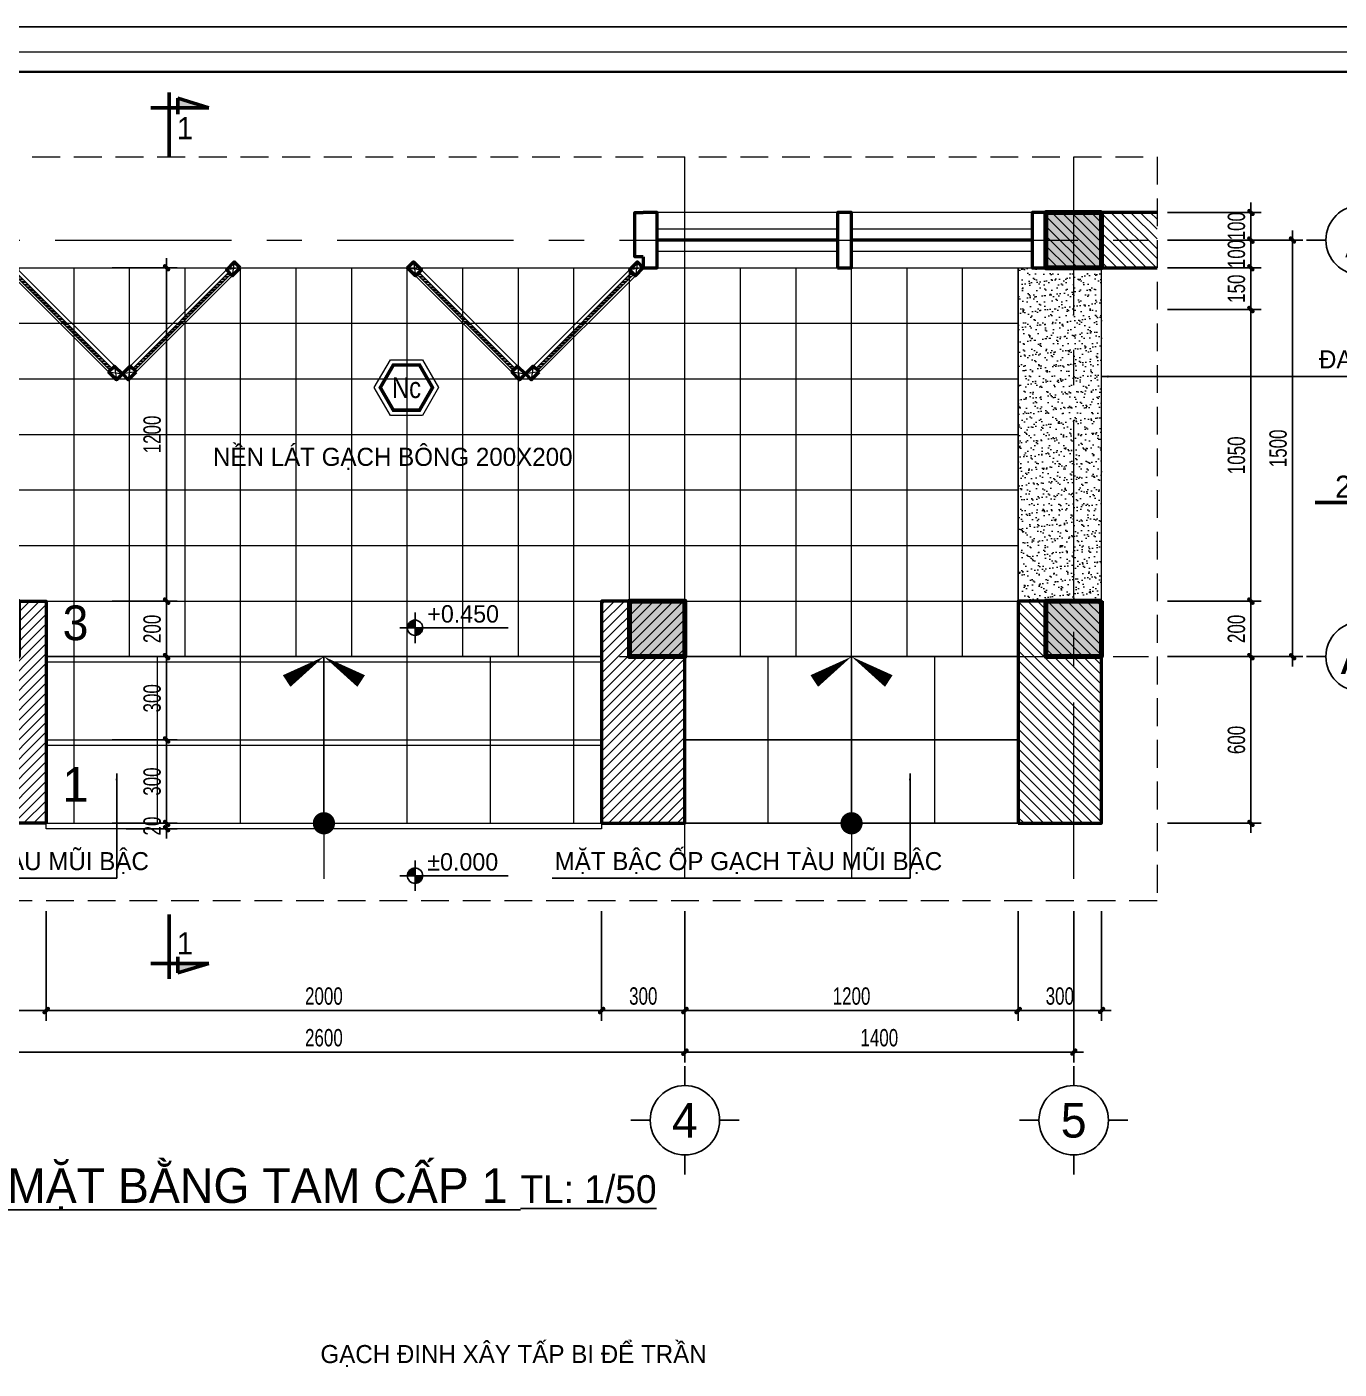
# Model space of a CAD drawing. Header units: inches. Extents: x 88947 to 296847, y 35049 to 161062.
# Drawn here: x 211416 to 216142, y 82721 to 87555 of the extents above; entities that cross this region are included whole.
import ezdxf
from ezdxf.enums import TextEntityAlignment as Align
from ezdxf.xclip import XClip

# ---------------------------------------------------------------- set-up
doc = ezdxf.new("R2010")
doc.units = ezdxf.units.IN
doc.header["$MEASUREMENT"] = 0
doc.header["$XCLIPFRAME"] = 0
doc.header["$PDMODE"] = 1
for name, pattern in [('ACAD_ISO03W100', [30, 12, -18]), ('CENTER', [50.8, 31.75, -6.35, 6.35, -6.35]), ('DASHED', [0.75, 0.5, -0.25])]:
    doc.linetypes.add(name, pattern=pattern)
for name, color, linetype, lineweight in [('A-Dims', 145, 'Continuous', 25), ('A-Text', 30, 'Continuous', 9), ('A-Wall', 2, 'Continuous', 35), ('CUA', 42, 'Continuous', 20), ('DIM', 7, 'Continuous', 25), ('GHICHU', 40, 'Continuous', 18), ('HACTH', 8, 'Continuous', 5), ('HATCH', 8, 'Continuous', 5), ('KHUNG 1', 6, 'Continuous', 70), ('KHUNG 2', 144, 'Continuous', 18), ('KY HIEU', 4, 'Continuous', 25), ('mb$0$CUA', 42, 'Continuous', 20), ('mb$0$HATCH', 69, 'Continuous', 15), ('mb$0$net cat', 51, 'Continuous', 50), ('mb$0$net manh', 251, 'Continuous', 5), ('NETCAT', 4, 'Continuous', 53), ('NETMANH', 192, 'Continuous', 18), ('netthay', 254, 'Continuous', 25), ('THAY', 3, 'Continuous', 18), ('TRUC', 252, 'ACAD_ISO03W100', 13), ('TUONG', 4, 'Continuous', 50)]:
    doc.layers.add(name, color=color, linetype=linetype, lineweight=lineweight)
doc.layers.add('text', color=2, linetype='Continuous')
doc.styles.add('DDCo-B-Helve-condense', font='VHELVCB.TTF')
doc.styles.add('FRANKO', font='VFRANKO.TTF')
doc.styles.add('TEXT', font='VHELVCN.TTF')
doc.styles.add('tieude', font='VSOUVB.TTF')
doc.styles.add('VHELVEN', font='VHELVEN.TTF')
doc.styles.add('VNI-HELVE', font='VHELVEN.TTF')
doc.styles.add('VNI-HELVE-CONDENSE', font='VNARIAL.TTF', dxfattribs={"width": 0.7})
doc.dimstyles.new('TAS-50', dxfattribs={"dimscale": 25, "dimtxt": 2.5, "dimasz": 0.7, "dimexe": 1.5, "dimexo": 1.5, "dimgap": 0.8, "dimtad": 1, "dimdec": 0, "dimzin": 3, "dimdsep": 46, "dimtxsty": 'VNI-HELVE-CONDENSE', "dimblk": 'TICK', "dimcen": 2.5, "dimclrt": 71, "dimazin": 2, "dimtfac": 0.75, "dimtdec": 0, "dimtix": 1, "dimtmove": 2, "dimatfit": 2, "dimldrblk": 'TICK123', "dimfxl": 1.5, "dimtolj": 1, "dimtzin": 0, "dimarcsym": 0})
doc.dimstyles.new('TL 50', dxfattribs={"dimscale": 50, "dimtxt": 1.25, "dimasz": 0.5, "dimexe": 1, "dimexo": 1, "dimgap": 0.5, "dimtad": 1, "dimdec": 0, "dimzin": 3, "dimdsep": 46, "dimtxsty": 'VNI-HELVE-CONDENSE', "dimblk": 'DOT', "dimcen": 2, "dimclrt": 7, "dimazin": 2, "dimtfac": 0.75, "dimtdec": 0, "dimtix": 1, "dimtmove": 2, "dimatfit": 2, "dimfxl": 1.5, "dimtolj": 1, "dimtzin": 0, "dimarcsym": 0})

# ---------------------------------------------------------------- blocks, each defined once
blk = doc.blocks.new('khung ten')
at = {"layer": 'A-Wall', "ltscale": 0.7}
blk.add_lwpolyline([(267204, -219099), (305804, -219099), (305804, -190799), (267204, -190799)], close=True, dxfattribs=at)
at = {"layer": 'KHUNG 2', "ltscale": 0.7}
blk.add_lwpolyline([(267004, -219299), (306004, -219299), (306004, -190599), (267004, -190599)], close=True, dxfattribs=at)
at = {"layer": 'NETMANH', "ltscale": 0.7}
blk.add_lwpolyline([(265004, -220042), (307004, -220042), (307004, -190342), (265004, -190342)], close=True, dxfattribs=at)
blk = doc.blocks.new('A$C796B168A')
h = blk.add_hatch(color=256)
edge = h.paths.add_edge_path()
edge.add_ellipse((0, 0), major_axis=(38.9, 38.9), ratio=1, start_angle=45, end_angle=135)
edge.add_line((-55, 0), (0, 0))
edge.add_line((0, 0), (0, 55))
edge = h.paths.add_edge_path()
edge.add_ellipse((0, 0), major_axis=(38.9, 38.9), ratio=1, start_angle=225, end_angle=315)
edge.add_line((55, 0), (0, 0))
edge.add_line((0, 0), (0, -55))
for p, q in [((0, -110), (0, 110)), ((-110, 0), (670.4, 0))]:
    blk.add_line(p, q)
blk.add_ellipse((0, 0), major_axis=(-38.9, 38.9), ratio=1, start_param=3.926991, end_param=10.210176)
at = {"style": 'TEXT'}
blk.add_attdef('CAO ÑOÄ', (88.8, 37.3), '', height=100, dxfattribs=at)
blk = doc.blocks.new('TICK')
at = {"layer": 'A-Dims', "color": 1}
for p, q in [((-2, 0), (2, 0)), ((0, 1.5), (0, -1.5))]:
    blk.add_line(p, q, dxfattribs=at)
at = {"layer": 'A-Dims', "color": 1, "const_width": 0.788}
blk.add_lwpolyline([(-0.33, -0.35), (0.38, 0.38)], dxfattribs=at)
at = {"layer": 'A-Dims', "color": 1, "const_width": 0.394}
for points in [[(0.24, 0.52, -0.414214), (0.52, 0.52, -1)], [(0.52, 0.52, -0.414214), (0.52, 0.24, -1)], [(-0.47, -0.21, 0.414214), (-0.47, -0.49, 1)], [(-0.47, -0.49, 0.414214), (-0.19, -0.49, 1)]]:
    blk.add_lwpolyline(points, format="xyb", dxfattribs=at)
blk = doc.blocks.new('*D1721')
at = {"layer": 'Defpoints', "color": 0}
for p in [(211685.8, 84986.6), (211919.3, 84986.6), (211685.8, 84686.6)]:
    blk.add_point(p, dxfattribs=at)
at = {"layer": 'DIM', "color": 0, "lineweight": -2}
for p, q in [((211723.3, 84986.6), (211956.8, 84986.6)), ((211919.3, 84704.1), (211919.3, 84969.1)), ((211723.3, 84686.6), (211956.8, 84686.6))]:
    blk.add_line(p, q, dxfattribs=at)
at = {"layer": 'DIM', "color": 0, "lineweight": -2, "xscale": 17.5, "yscale": 17.5, "zscale": 17.5}
for p, rotation in [((211919.3, 84986.6), 90), ((211919.3, 84686.6), 270)]:
    blk.add_blockref('TICK', p, dxfattribs=dict(at, rotation=rotation))
at = {"layer": 'DIM', "color": 71, "insert": (211867.4, 84836.6), "char_height": 62.5, "attachment_point": 5, "rotation": 90, "style": 'VNI-HELVE-CONDENSE'}
blk.add_mtext('\\A1;300', dxfattribs=at)
blk = doc.blocks.new('TICK123')
at = {"layer": 'A-Dims', "color": 1}
blk.add_lwpolyline([(0.05, 0, 0, 0.84, 0), (-2.11, 0, 8.4, 8.4, 0)], format="xyseb", dxfattribs=at)
blk = doc.blocks.new('*D1722')
at = {"layer": 'Defpoints', "color": 0}
for p in [(211735.8, 84686.6), (211735.8, 84666.6), (211919.3, 84666.6)]:
    blk.add_point(p, dxfattribs=at)
at = {"layer": 'DIM', "color": 0, "lineweight": -2}
for p, q in [((211919.3, 84704.1), (211919.3, 84721.6)), ((211773.3, 84686.6), (211956.8, 84686.6)), ((211773.3, 84666.6), (211956.8, 84666.6)), ((211919.3, 84686.6), (211919.3, 84666.6)), ((211919.3, 84649.1), (211919.3, 84631.6))]:
    blk.add_line(p, q, dxfattribs=at)
at = {"layer": 'DIM', "color": 0, "lineweight": -2, "xscale": 17.5, "yscale": 17.5, "zscale": 17.5}
for p, rotation in [((211919.3, 84686.6), 270), ((211919.3, 84666.6), 90)]:
    blk.add_blockref('TICK', p, dxfattribs=dict(at, rotation=rotation))
at = {"layer": 'DIM', "color": 71, "insert": (211867.4, 84676.6), "char_height": 62.5, "attachment_point": 5, "rotation": 90, "style": 'VNI-HELVE-CONDENSE'}
blk.add_mtext('\\A1;20', dxfattribs=at)
blk = doc.blocks.new('*D1723')
at = {"layer": 'Defpoints', "color": 0}
for p in [(211685.8, 85286.6), (211919.3, 85286.6), (211685.8, 84986.6)]:
    blk.add_point(p, dxfattribs=at)
at = {"layer": 'DIM', "color": 0, "lineweight": -2}
for p, q in [((211723.3, 85286.6), (211956.8, 85286.6)), ((211919.3, 85004.1), (211919.3, 85269.1)), ((211723.3, 84986.6), (211956.8, 84986.6))]:
    blk.add_line(p, q, dxfattribs=at)
at = {"layer": 'DIM', "color": 0, "lineweight": -2, "xscale": 17.5, "yscale": 17.5, "zscale": 17.5}
for p, rotation in [((211919.3, 85286.6), 90), ((211919.3, 84986.6), 270)]:
    blk.add_blockref('TICK', p, dxfattribs=dict(at, rotation=rotation))
at = {"layer": 'DIM', "color": 71, "insert": (211867.4, 85136.6), "char_height": 62.5, "attachment_point": 5, "rotation": 90, "style": 'VNI-HELVE-CONDENSE'}
blk.add_mtext('\\A1;300', dxfattribs=at)
blk = doc.blocks.new('*D1724')
at = {"layer": 'Defpoints', "color": 0}
for p in [(211685.8, 85486.6), (211919.3, 85486.6), (211685.8, 85286.6)]:
    blk.add_point(p, dxfattribs=at)
at = {"layer": 'DIM', "color": 0, "lineweight": -2}
for p, q in [((211723.3, 85486.6), (211956.8, 85486.6)), ((211919.3, 85304.1), (211919.3, 85469.1)), ((211723.3, 85286.6), (211956.8, 85286.6))]:
    blk.add_line(p, q, dxfattribs=at)
at = {"layer": 'DIM', "color": 0, "lineweight": -2, "xscale": 17.5, "yscale": 17.5, "zscale": 17.5}
for p, rotation in [((211919.3, 85486.6), 90), ((211919.3, 85286.6), 270)]:
    blk.add_blockref('TICK', p, dxfattribs=dict(at, rotation=rotation))
at = {"layer": 'DIM', "color": 71, "insert": (211867.4, 85386.6), "char_height": 62.5, "attachment_point": 5, "rotation": 90, "style": 'VNI-HELVE-CONDENSE'}
blk.add_mtext('\\A1;200', dxfattribs=at)
blk = doc.blocks.new('*D1727')
at = {"layer": 'Defpoints', "color": 0}
for p in [(211185.8, 84407.5), (211485.8, 84407.5), (211485.8, 84012.2)]:
    blk.add_point(p, dxfattribs=at)
at = {"layer": 'DIM', "color": 0, "lineweight": -2}
for p, q in [((211185.8, 84370), (211185.8, 83974.7)), ((211485.8, 84370), (211485.8, 83974.7)), ((211203.3, 84012.2), (211468.3, 84012.2))]:
    blk.add_line(p, q, dxfattribs=at)
at = {"layer": 'DIM', "color": 0, "lineweight": -2, "xscale": 17.5, "yscale": 17.5, "zscale": 17.5, "rotation": 180}
blk.add_blockref('TICK', (211185.8, 84012.2), dxfattribs=at)
at = {"layer": 'DIM', "color": 0, "lineweight": -2, "xscale": 17.5, "yscale": 17.5, "zscale": 17.5}
blk.add_blockref('TICK', (211485.8, 84012.2), dxfattribs=at)
at = {"layer": 'DIM', "color": 71, "insert": (211335.8, 84064.1), "char_height": 62.5, "attachment_point": 5, "style": 'VNI-HELVE-CONDENSE'}
blk.add_mtext('\\A1;300', dxfattribs=at)
blk = doc.blocks.new('*D1728')
at = {"layer": 'Defpoints', "color": 0}
for p in [(211485.8, 84407.5), (213485.8, 84407.5), (213485.8, 84012.2)]:
    blk.add_point(p, dxfattribs=at)
at = {"layer": 'DIM', "color": 0, "lineweight": -2}
for p, q in [((211485.8, 84370), (211485.8, 83974.7)), ((213485.8, 84370), (213485.8, 83974.7)), ((211503.3, 84012.2), (213468.3, 84012.2))]:
    blk.add_line(p, q, dxfattribs=at)
at = {"layer": 'DIM', "color": 0, "lineweight": -2, "xscale": 17.5, "yscale": 17.5, "zscale": 17.5, "rotation": 180}
blk.add_blockref('TICK', (211485.8, 84012.2), dxfattribs=at)
at = {"layer": 'DIM', "color": 0, "lineweight": -2, "xscale": 17.5, "yscale": 17.5, "zscale": 17.5}
blk.add_blockref('TICK', (213485.8, 84012.2), dxfattribs=at)
at = {"layer": 'DIM', "color": 71, "insert": (212485.8, 84064), "char_height": 62.5, "attachment_point": 5, "style": 'VNI-HELVE-CONDENSE'}
blk.add_mtext('\\A1;2000', dxfattribs=at)
blk = doc.blocks.new('*D1729')
at = {"layer": 'Defpoints', "color": 0}
for p in [(213485.8, 84407.5), (213785.8, 84407.5), (213785.8, 84012.2)]:
    blk.add_point(p, dxfattribs=at)
at = {"layer": 'DIM', "color": 0, "lineweight": -2}
for p, q in [((213485.8, 84370), (213485.8, 83974.7)), ((213785.8, 84370), (213785.8, 83974.7)), ((213503.3, 84012.2), (213768.3, 84012.2))]:
    blk.add_line(p, q, dxfattribs=at)
at = {"layer": 'DIM', "color": 0, "lineweight": -2, "xscale": 17.5, "yscale": 17.5, "zscale": 17.5, "rotation": 180}
blk.add_blockref('TICK', (213485.8, 84012.2), dxfattribs=at)
at = {"layer": 'DIM', "color": 0, "lineweight": -2, "xscale": 17.5, "yscale": 17.5, "zscale": 17.5}
blk.add_blockref('TICK', (213785.8, 84012.2), dxfattribs=at)
at = {"layer": 'DIM', "color": 71, "insert": (213635.8, 84064.1), "char_height": 62.5, "attachment_point": 5, "style": 'VNI-HELVE-CONDENSE'}
blk.add_mtext('\\A1;300', dxfattribs=at)
blk = doc.blocks.new('*D1730')
at = {"layer": 'Defpoints', "color": 0}
for p in [(213785.8, 84407.5), (214985.8, 84407.5), (214985.8, 84012.2)]:
    blk.add_point(p, dxfattribs=at)
at = {"layer": 'DIM', "color": 0, "lineweight": -2}
for p, q in [((213785.8, 84370), (213785.8, 83974.7)), ((214985.8, 84370), (214985.8, 83974.7)), ((213803.3, 84012.2), (214968.3, 84012.2))]:
    blk.add_line(p, q, dxfattribs=at)
at = {"layer": 'DIM', "color": 0, "lineweight": -2, "xscale": 17.5, "yscale": 17.5, "zscale": 17.5, "rotation": 180}
blk.add_blockref('TICK', (213785.8, 84012.2), dxfattribs=at)
at = {"layer": 'DIM', "color": 0, "lineweight": -2, "xscale": 17.5, "yscale": 17.5, "zscale": 17.5}
blk.add_blockref('TICK', (214985.8, 84012.2), dxfattribs=at)
at = {"layer": 'DIM', "color": 71, "insert": (214385.8, 84064), "char_height": 62.5, "attachment_point": 5, "style": 'VNI-HELVE-CONDENSE'}
blk.add_mtext('\\A1;1200', dxfattribs=at)
blk = doc.blocks.new('*D1731')
at = {"layer": 'Defpoints', "color": 0}
for p in [(214985.8, 84407.5), (215285.8, 84407.5), (214985.8, 84012.2)]:
    blk.add_point(p, dxfattribs=at)
at = {"layer": 'DIM', "color": 0, "lineweight": -2}
for p, q in [((214985.8, 84370), (214985.8, 83974.7)), ((215285.8, 84370), (215285.8, 83974.7)), ((215268.3, 84012.2), (215003.3, 84012.2))]:
    blk.add_line(p, q, dxfattribs=at)
at = {"layer": 'DIM', "color": 0, "lineweight": -2, "xscale": 17.5, "yscale": 17.5, "zscale": 17.5, "rotation": 180}
blk.add_blockref('TICK', (214985.8, 84012.2), dxfattribs=at)
at = {"layer": 'DIM', "color": 0, "lineweight": -2, "xscale": 17.5, "yscale": 17.5, "zscale": 17.5}
blk.add_blockref('TICK', (215285.8, 84012.2), dxfattribs=at)
at = {"layer": 'DIM', "color": 71, "insert": (215135.8, 84064.1), "char_height": 62.5, "attachment_point": 5, "style": 'VNI-HELVE-CONDENSE'}
blk.add_mtext('\\A1;300', dxfattribs=at)
blk = doc.blocks.new('TRUCCOT')
for p, q in [((0, -140), (0, 0)), ((-250, -390), (-390, -390)), ((250, -390), (390, -390)), ((0, -640), (0, -780))]:
    blk.add_line(p, q)
blk.add_circle((0, -390), 250)
at = {"layer": 'GHICHU', "style": 'VHELVEN'}
blk.add_attdef('TRUC', text='', height=280, dxfattribs=at).set_placement((0, -390), align=Align.MIDDLE_CENTER)
blk = doc.blocks.new('*D1733')
at = {"layer": 'Defpoints', "color": 0}
for p in [(211185.8, 84407.5), (213785.8, 84407.5), (213785.8, 83862.2)]:
    blk.add_point(p, dxfattribs=at)
at = {"layer": 'DIM', "color": 0, "lineweight": -2}
for p, q in [((211185.8, 84370), (211185.8, 83824.7)), ((213785.8, 84370), (213785.8, 83824.7)), ((211203.3, 83862.2), (213768.3, 83862.2))]:
    blk.add_line(p, q, dxfattribs=at)
at = {"layer": 'DIM', "color": 0, "lineweight": -2, "xscale": 17.5, "yscale": 17.5, "zscale": 17.5, "rotation": 180}
blk.add_blockref('TICK', (211185.8, 83862.2), dxfattribs=at)
at = {"layer": 'DIM', "color": 0, "lineweight": -2, "xscale": 17.5, "yscale": 17.5, "zscale": 17.5}
blk.add_blockref('TICK', (213785.8, 83862.2), dxfattribs=at)
at = {"layer": 'DIM', "color": 71, "insert": (212485.8, 83914), "char_height": 62.5, "attachment_point": 5, "style": 'VNI-HELVE-CONDENSE'}
blk.add_mtext('\\A1;2600', dxfattribs=at)
blk = doc.blocks.new('*D1734')
at = {"layer": 'Defpoints', "color": 0}
for p in [(213785.8, 84407.5), (215185.8, 84407.5), (215185.8, 83862.2)]:
    blk.add_point(p, dxfattribs=at)
at = {"layer": 'DIM', "color": 0, "lineweight": -2}
for p, q in [((213785.8, 84370), (213785.8, 83824.7)), ((215185.8, 84370), (215185.8, 83824.7)), ((213803.3, 83862.2), (215168.3, 83862.2))]:
    blk.add_line(p, q, dxfattribs=at)
at = {"layer": 'DIM', "color": 0, "lineweight": -2, "xscale": 17.5, "yscale": 17.5, "zscale": 17.5, "rotation": 180}
blk.add_blockref('TICK', (213785.8, 83862.2), dxfattribs=at)
at = {"layer": 'DIM', "color": 0, "lineweight": -2, "xscale": 17.5, "yscale": 17.5, "zscale": 17.5}
blk.add_blockref('TICK', (215185.8, 83862.2), dxfattribs=at)
at = {"layer": 'DIM', "color": 71, "insert": (214485.8, 83914), "char_height": 62.5, "attachment_point": 5, "style": 'VNI-HELVE-CONDENSE'}
blk.add_mtext('\\A1;1400', dxfattribs=at)
blk = doc.blocks.new('dc')
at = {"layer": 'NETCAT'}
blk.add_hatch(color=256, dxfattribs=at).paths.add_polyline_path([(828, 672), (828, 147), (989, 147)])
for p, q in [((828, 672), (828, -310)), ((989, 147), (828, 672)), ((0, 0), (1087, 0)), ((717, 147), (989, 147))]:
    blk.add_line(p, q, dxfattribs=at)
at = {"style": 'VNI-HELVE', "flags": 4}
blk.add_attdef('E', text='', height=375, dxfattribs=at).set_placement((482, 272), align=Align.MIDDLE_CENTER)
blk = doc.blocks.new('*D1735')
at = {"layer": 'Defpoints', "color": 0}
for p in [(215485.8, 86886.6), (215485.8, 86786.6), (215823.9, 86786.6)]:
    blk.add_point(p, dxfattribs=at)
at = {"layer": 'DIM', "color": 0, "lineweight": -2}
for p, q in [((215823.9, 86904.1), (215823.9, 86921.6)), ((215523.3, 86886.6), (215861.4, 86886.6)), ((215823.9, 86886.6), (215823.9, 86786.6)), ((215523.3, 86786.6), (215861.4, 86786.6)), ((215823.9, 86769.1), (215823.9, 86751.6))]:
    blk.add_line(p, q, dxfattribs=at)
at = {"layer": 'DIM', "color": 0, "lineweight": -2, "xscale": 17.5, "yscale": 17.5, "zscale": 17.5}
for p, rotation in [((215823.9, 86886.6), 270), ((215823.9, 86786.6), 90)]:
    blk.add_blockref('TICK', p, dxfattribs=dict(at, rotation=rotation))
at = {"layer": 'DIM', "color": 71, "insert": (215772, 86836.6), "char_height": 62.5, "attachment_point": 5, "rotation": 90, "style": 'VNI-HELVE-CONDENSE'}
blk.add_mtext('\\A1;100', dxfattribs=at)
blk = doc.blocks.new('*D1736')
at = {"layer": 'Defpoints', "color": 0}
for p in [(215485.8, 86786.6), (215485.8, 86686.6), (215823.9, 86686.6)]:
    blk.add_point(p, dxfattribs=at)
at = {"layer": 'DIM', "color": 0, "lineweight": -2}
for p, q in [((215823.9, 86804.1), (215823.9, 86821.6)), ((215523.3, 86786.6), (215861.4, 86786.6)), ((215823.9, 86786.6), (215823.9, 86686.6)), ((215523.3, 86686.6), (215861.4, 86686.6)), ((215823.9, 86669.1), (215823.9, 86651.6))]:
    blk.add_line(p, q, dxfattribs=at)
at = {"layer": 'DIM', "color": 0, "lineweight": -2, "xscale": 17.5, "yscale": 17.5, "zscale": 17.5}
for p, rotation in [((215823.9, 86786.6), 270), ((215823.9, 86686.6), 90)]:
    blk.add_blockref('TICK', p, dxfattribs=dict(at, rotation=rotation))
at = {"layer": 'DIM', "color": 71, "insert": (215772, 86736.6), "char_height": 62.5, "attachment_point": 5, "rotation": 90, "style": 'VNI-HELVE-CONDENSE'}
blk.add_mtext('\\A1;100', dxfattribs=at)
blk = doc.blocks.new('*D1737')
at = {"layer": 'Defpoints', "color": 0}
for p in [(215485.8, 86536.6), (215485.8, 85486.6), (215823.9, 85486.6)]:
    blk.add_point(p, dxfattribs=at)
at = {"layer": 'DIM', "color": 0, "lineweight": -2}
for p, q in [((215523.3, 86536.6), (215861.4, 86536.6)), ((215823.9, 86519.1), (215823.9, 85504.1)), ((215523.3, 85486.6), (215861.4, 85486.6))]:
    blk.add_line(p, q, dxfattribs=at)
at = {"layer": 'DIM', "color": 0, "lineweight": -2, "xscale": 17.5, "yscale": 17.5, "zscale": 17.5}
for p, rotation in [((215823.9, 86536.6), 90), ((215823.9, 85486.6), 270)]:
    blk.add_blockref('TICK', p, dxfattribs=dict(at, rotation=rotation))
at = {"layer": 'DIM', "color": 71, "insert": (215772, 86011.6), "char_height": 62.5, "attachment_point": 5, "rotation": 90, "style": 'VNI-HELVE-CONDENSE'}
blk.add_mtext('\\A1;1050', dxfattribs=at)
blk = doc.blocks.new('*D1738')
at = {"layer": 'Defpoints', "color": 0}
for p in [(215485.8, 85286.6), (215485.8, 84686.6), (215823.9, 84686.6)]:
    blk.add_point(p, dxfattribs=at)
at = {"layer": 'DIM', "color": 0, "lineweight": -2}
for p, q in [((215523.3, 85286.6), (215861.4, 85286.6)), ((215823.9, 85269.1), (215823.9, 84704.1)), ((215523.3, 84686.6), (215861.4, 84686.6))]:
    blk.add_line(p, q, dxfattribs=at)
at = {"layer": 'DIM', "color": 0, "lineweight": -2, "xscale": 17.5, "yscale": 17.5, "zscale": 17.5}
for p, rotation in [((215823.9, 85286.6), 90), ((215823.9, 84686.6), 270)]:
    blk.add_blockref('TICK', p, dxfattribs=dict(at, rotation=rotation))
at = {"layer": 'DIM', "color": 71, "insert": (215772, 84986.6), "char_height": 62.5, "attachment_point": 5, "rotation": 90, "style": 'VNI-HELVE-CONDENSE'}
blk.add_mtext('\\A1;600', dxfattribs=at)
blk = doc.blocks.new('*D1739')
at = {"layer": 'Defpoints', "color": 0}
for p in [(215485.8, 86786.6), (215485.8, 85286.6), (215973.9, 85286.6)]:
    blk.add_point(p, dxfattribs=at)
at = {"layer": 'DIM', "color": 0, "lineweight": -2}
for p, q in [((215523.3, 86786.6), (216011.4, 86786.6)), ((215973.9, 86769.1), (215973.9, 85304.1)), ((215523.3, 85286.6), (216011.4, 85286.6))]:
    blk.add_line(p, q, dxfattribs=at)
at = {"layer": 'DIM', "color": 0, "lineweight": -2, "xscale": 17.5, "yscale": 17.5, "zscale": 17.5}
for p, rotation in [((215973.9, 86786.6), 90), ((215973.9, 85286.6), 270)]:
    blk.add_blockref('TICK', p, dxfattribs=dict(at, rotation=rotation))
at = {"layer": 'DIM', "color": 71, "insert": (215922, 86036.6), "char_height": 62.5, "attachment_point": 5, "rotation": 90, "style": 'VNI-HELVE-CONDENSE'}
blk.add_mtext('\\A1;1500', dxfattribs=at)
blk = doc.blocks.new('*D1740')
at = {"layer": 'Defpoints', "color": 0}
for p in [(211685.8, 86686.6), (211919.3, 86686.6), (211685.8, 85486.6)]:
    blk.add_point(p, dxfattribs=at)
at = {"layer": 'DIM', "color": 0, "lineweight": -2}
for p, q in [((211723.3, 86686.6), (211956.8, 86686.6)), ((211919.3, 85504.1), (211919.3, 86669.1)), ((211723.3, 85486.6), (211956.8, 85486.6))]:
    blk.add_line(p, q, dxfattribs=at)
at = {"layer": 'DIM', "color": 0, "lineweight": -2, "xscale": 17.5, "yscale": 17.5, "zscale": 17.5}
for p, rotation in [((211919.3, 86686.6), 90), ((211919.3, 85486.6), 270)]:
    blk.add_blockref('TICK', p, dxfattribs=dict(at, rotation=rotation))
at = {"layer": 'DIM', "color": 71, "insert": (211867.4, 86086.6), "char_height": 62.5, "attachment_point": 5, "rotation": 90, "style": 'VNI-HELVE-CONDENSE'}
blk.add_mtext('\\A1;1200', dxfattribs=at)
blk = doc.blocks.new('*D1760')
at = {"layer": 'Defpoints', "color": 0}
for p in [(215523.3, 86686.6), (215823.9, 86686.6), (215485.8, 86536.6)]:
    blk.add_point(p, dxfattribs=at)
at = {"layer": 'DIM', "color": 0, "lineweight": -2}
for p, q in [((215560.8, 86686.6), (215861.4, 86686.6)), ((215823.9, 86554.1), (215823.9, 86669.1)), ((215523.3, 86536.6), (215861.4, 86536.6))]:
    blk.add_line(p, q, dxfattribs=at)
at = {"layer": 'DIM', "color": 0, "lineweight": -2, "xscale": 17.5, "yscale": 17.5, "zscale": 17.5}
for p, rotation in [((215823.9, 86686.6), 90), ((215823.9, 86536.6), 270)]:
    blk.add_blockref('TICK', p, dxfattribs=dict(at, rotation=rotation))
at = {"layer": 'DIM', "color": 71, "insert": (215772, 86611.6), "char_height": 62.5, "attachment_point": 5, "rotation": 90, "style": 'VNI-HELVE-CONDENSE'}
blk.add_mtext('\\A1;150', dxfattribs=at)
blk = doc.blocks.new('_Dot')
at = {"layer": 'netthay', "color": 0, "lineweight": -2}
blk.add_line((-0.5, 0), (-1, 0), dxfattribs=at)
at = {"layer": 'netthay', "color": 0, "const_width": 0.5}
blk.add_lwpolyline([(-0.25, 0, 1), (0.25, 0, 1)], format="xyb", close=True, dxfattribs=at)
blk = doc.blocks.new('*D2423')
at = {"layer": 'Defpoints', "color": 0}
for p in [(215485.8, 85486.6), (215485.8, 85286.6), (215823.9, 85286.6)]:
    blk.add_point(p, dxfattribs=at)
at = {"layer": 'DIM', "color": 0, "lineweight": -2}
for p, q in [((215523.3, 85486.6), (215861.4, 85486.6)), ((215823.9, 85469.1), (215823.9, 85304.1)), ((215523.3, 85286.6), (215861.4, 85286.6))]:
    blk.add_line(p, q, dxfattribs=at)
at = {"layer": 'DIM', "color": 0, "lineweight": -2, "xscale": 17.5, "yscale": 17.5, "zscale": 17.5}
for p, rotation in [((215823.9, 85486.6), 90), ((215823.9, 85286.6), 270)]:
    blk.add_blockref('TICK', p, dxfattribs=dict(at, rotation=rotation))
at = {"layer": 'DIM', "color": 71, "insert": (215772, 85386.6), "char_height": 62.5, "attachment_point": 5, "rotation": 90, "style": 'VNI-HELVE-CONDENSE'}
blk.add_mtext('\\A1;200', dxfattribs=at)
blk = doc.blocks.new('A$C52974BD0')
at = {"layer": 'HATCH'}
h = blk.add_hatch(dxfattribs=at)
h.set_pattern_fill('ANSI31', color=256, scale=200, style=0)
h.set_pattern_definition([(45, (-6850, -400), (-17.67767, 17.67767), [])])
h.paths.add_polyline_path([(-6350, -400), (-6600, -400), (-6600, -200), (-5600, -200), (-5600, -400), (-6150, -400), (-6150, -400)])
h = blk.add_hatch(dxfattribs=at)
h.set_pattern_fill('ANSI31', color=256, scale=200, style=0)
h.set_pattern_definition([(135, (600, -400), (17.6777, 17.6777), [])])
h.paths.add_polyline_path([(350, -400), (600, -400), (600, -200), (-400, -200), (-400, -400), (150, -400), (350, -400)])
h = blk.add_hatch(dxfattribs=at)
h.set_pattern_fill('ANSI31', color=256, scale=200, style=0)
h.set_pattern_definition([(45, (-5700, -1800), (-17.6777, 17.6777), [])])
h.paths.add_polyline_path([(-5500, -2400), (-5800, -2400), (-5800, -1600), (-5500, -1600)])
h = blk.add_hatch(dxfattribs=at)
h.set_pattern_fill('ANSI31', color=256, scale=200, style=0)
h.set_pattern_definition([(45, (-4200, -1800), (-17.6777, 17.6777), [])])
h.paths.add_polyline_path([(-4000, -2400), (-4300, -2400), (-4300, -1600), (-4000, -1600)])
h = blk.add_hatch(dxfattribs=at)
h.set_pattern_fill('ANSI31', color=256, scale=200, style=0)
h.set_pattern_definition([(45, (-2200, -1800), (-17.6777, 17.6777), [])])
h.paths.add_polyline_path([(-2000, -2400), (-1700, -2400), (-1700, -1600), (-2000, -1600)])
h = blk.add_hatch(dxfattribs=at)
h.set_pattern_fill('ANSI31', color=256, scale=200, style=0)
h.set_pattern_definition([(135, (-300, -1800), (17.6777, 17.6777), [])])
h.paths.add_polyline_path([(-500, -2400), (-200, -2400), (-200, -1600), (-500, -1600)])
at = {"layer": 'mb$0$HATCH'}
h = blk.add_hatch(dxfattribs=at)
h.set_pattern_fill('ANSI32', color=256, angle=-225, style=0)
h.set_pattern_definition([(360, (-4109.341, -430.052), (5e-10, 9.525), []), (360, (-4106.166, -433.227), (5e-10, 9.525), [])])
h.paths.add_polyline_path([(-4109.3, -415.9), (-3762.9, -762.4), (-3769.9, -769.5), (-4116.4, -423)])
h = blk.add_hatch(dxfattribs=at)
h.set_pattern_fill('ANSI32', color=256, angle=-225, style=0)
h.set_pattern_definition([(180, (-3342.1305, -430.052), (-5e-10, 9.525), []), (180, (-3345.3055, -433.227), (-5e-10, 9.525), [])])
h.paths.add_polyline_path([(-3342.1, -415.9), (-3688.6, -762.4), (-3681.5, -769.5), (-3335.1, -423)])
h = blk.add_hatch(dxfattribs=at)
h.set_pattern_fill('ANSI32', color=256, angle=-225, style=0)
h.set_pattern_definition([(360, (-2657.8695, -430.052), (5e-10, 9.525), []), (360, (-2654.6945, -433.227), (5e-10, 9.525), [])])
h.paths.add_polyline_path([(-2657.9, -415.9), (-2311.4, -762.4), (-2318.5, -769.5), (-2664.9, -423)])
h = blk.add_hatch(dxfattribs=at)
h.set_pattern_fill('ANSI32', color=256, angle=-225, style=0)
h.set_pattern_definition([(180, (-1890.659, -430.052), (-5e-10, 9.525), []), (180, (-1893.834, -433.227), (-5e-10, 9.525), [])])
h.paths.add_polyline_path([(-1890.7, -415.9), (-2237.1, -762.4), (-2230.1, -769.5), (-1883.6, -423)])
at = {"layer": 'CUA'}
for points in [[(-4900, -260), (-5550, -260)], [(-4200, -260), (-4850, -260)], [(-1800, -260), (-1150, -260)], [(-1100, -260), (-450, -260)], [(-4900, -340), (-5550, -340)], [(-4200, -340), (-4850, -340)], [(-1800, -340), (-1150, -340)], [(-1100, -340), (-450, -340)]]:
    blk.add_lwpolyline(points, dxfattribs=at)
at = {"layer": 'HATCH', "const_width": 12}
for points in [[(-4900, -300), (-5550, -300)], [(-4200, -300), (-4850, -300)], [(-1800, -300), (-1150, -300)], [(-1100, -300), (-450, -300)]]:
    blk.add_lwpolyline(points, dxfattribs=at)
at = {"layer": 'HATCH'}
for points in [[(-5034.2, -1887.8, 50, 0, 0), (-4900, -1800, 0, 0, 0)], [(-4765.8, -1887.8, 50, 0, 0), (-4900, -1800, 0, 0, 0)], [(-3134.2, -1887.8, 50, 0, 0), (-3000, -1800, 0, 0, 0)], [(-2865.8, -1887.8, 50, 0, 0), (-3000, -1800, 0, 0, 0)], [(-1234.2, -1887.8, 50, 0, 0), (-1100, -1800, 0, 0, 0)], [(-965.8, -1887.8, 50, 0, 0), (-1100, -1800, 0, 0, 0)]]:
    blk.add_lwpolyline(points, format="xyseb", dxfattribs=at)
for points in [[(-4900, -1800), (-4900, -2605.3)], [(-3000, -1800), (-3000, -2605.3)], [(-1100, -1800), (-1100, -2605.3)]]:
    blk.add_lwpolyline(points, dxfattribs=at)
at = {"layer": 'HATCH', "const_width": 40}
for points in [[(-4920, -2400, -1), (-4880, -2400, -1)], [(-3020, -2400, -1), (-2980, -2400, -1)], [(-1120, -2400, -1), (-1080, -2400, -1)]]:
    blk.add_lwpolyline(points, format="xyb", close=True, dxfattribs=at)
at = {"layer": 'KHUNG 1'}
for points in [[(-5800, -200), (-5600, -200), (-5600, -400), (-5800, -400)], [(-200, -200), (-400, -200), (-400, -400), (-200, -400)], [(-5800, -1600), (-5600, -1600), (-5600, -1800), (-5800, -1800)], [(-4300, -1600), (-4100, -1600), (-4100, -1800), (-4300, -1800)], [(-1900, -1600), (-1700, -1600), (-1700, -1800), (-1900, -1800)], [(-1700, -1600), (-1900, -1600), (-1900, -1800), (-1700, -1800)], [(-200, -1600), (-400, -1600), (-400, -1800), (-200, -1800)]]:
    blk.add_lwpolyline(points, close=True, dxfattribs=at)
for points in [[(-5800, -400), (-5600, -400), (-5800, -200), (-5600, -200)], [(-200, -400), (-400, -400), (-200, -200), (-400, -200)], [(-5800, -1800), (-5600, -1800), (-5800, -1600), (-5600, -1600)], [(-4300, -1800), (-4100, -1800), (-4300, -1600), (-4100, -1600)], [(-1900, -1800), (-1700, -1800), (-1900, -1600), (-1700, -1600)], [(-1700, -1800), (-1900, -1800), (-1700, -1600), (-1900, -1600)], [(-200, -1800), (-400, -1800), (-200, -1600), (-400, -1600)]]:
    blk.add_solid(points, dxfattribs=at)
at = {"layer": 'mb$0$CUA'}
for points in [[(-3746.9, -803.1), (-3725.7, -781.8), (-4100.5, -407.1), (-4121.7, -428.3)], [(-4109.3, -415.9), (-3762.9, -762.4), (-3769.9, -769.5), (-4116.4, -423)], [(-3704.5, -803.1), (-3725.7, -781.8), (-3351, -407.1), (-3329.8, -428.3)], [(-3342.1, -415.9), (-3688.6, -762.4), (-3681.5, -769.5), (-3335.1, -423)], [(-2295.5, -803.1), (-2274.3, -781.8), (-2649, -407.1), (-2670.2, -428.3)], [(-2657.9, -415.9), (-2311.4, -762.4), (-2318.5, -769.5), (-2664.9, -423)], [(-2253.1, -803.1), (-2274.3, -781.8), (-1899.5, -407.1), (-1878.3, -428.3)], [(-1890.7, -415.9), (-2237.1, -762.4), (-2230.1, -769.5), (-1883.6, -423)]]:
    blk.add_lwpolyline(points, close=True, dxfattribs=at)
at = {"layer": 'mb$0$net cat'}
for points in [[(-4150, -400), (-4128.8, -378.8), (-4100.5, -407.1), (-4121.7, -428.3)], [(-3301.5, -400), (-3322.7, -378.8), (-3351, -407.1), (-3329.8, -428.3)], [(-2698.5, -400), (-2677.3, -378.8), (-2649, -407.1), (-2670.2, -428.3)], [(-1850, -400), (-1871.2, -378.8), (-1899.5, -407.1), (-1878.3, -428.3)], [(-3775.2, -774.8), (-3754, -753.6), (-3725.7, -781.8), (-3746.9, -803.1)], [(-3676.2, -774.8), (-3697.5, -753.6), (-3725.7, -781.8), (-3704.5, -803.1)], [(-2323.8, -774.8), (-2302.5, -753.6), (-2274.3, -781.8), (-2295.5, -803.1)], [(-2224.8, -774.8), (-2246, -753.6), (-2274.3, -781.8), (-2253.1, -803.1)]]:
    blk.add_lwpolyline(points, close=True, dxfattribs=at)
at = {"layer": 'mb$0$net manh'}
for points in [[(-4128.8, -378.8), (-4121.7, -428.3)], [(-3322.7, -378.8), (-3329.8, -428.3)], [(-2677.3, -378.8), (-2670.2, -428.3)], [(-1871.2, -378.8), (-1878.3, -428.3)], [(-4150, -400), (-4100.5, -407.1)], [(-3301.5, -400), (-3351, -407.1)], [(-2698.5, -400), (-2649, -407.1)], [(-1850, -400), (-1899.5, -407.1)], [(-3754, -753.6), (-3746.9, -803.1)], [(-3697.5, -753.6), (-3704.5, -803.1)], [(-2302.5, -753.6), (-2295.5, -803.1)], [(-2246, -753.6), (-2253.1, -803.1)], [(-3775.2, -774.8), (-3725.7, -781.8)], [(-3676.2, -774.8), (-3725.7, -781.8)], [(-2323.8, -774.8), (-2274.3, -781.8)], [(-2224.8, -774.8), (-2274.3, -781.8)]]:
    blk.add_lwpolyline(points, dxfattribs=at)
at = {"layer": 'THAY'}
for points in [[(-4200, -400), (-5600, -400), (-5600, -200), (-4200, -200)], [(-1800, -400), (-400, -400), (-400, -200), (-1800, -200)]]:
    blk.add_lwpolyline(points, close=True, dxfattribs=at)
for points in [[(-5800, -1600), (-5800, -400)], [(-5500, -1600), (-5500, -400)], [(-4150, -400), (-1850, -400)], [(-500, -1600), (-500, -400)], [(-200, -1600), (-200, -400)], [(-5500, -1800), (-4300, -1800)], [(-4000, -1800), (-2000, -1800)], [(-500, -1800), (-1700, -1800)], [(-5500, -2100), (-4300, -2100)], [(-4000, -2100), (-2000, -2100)], [(-500, -2100), (-1700, -2100)], [(-5500, -2400), (-4300, -2400)], [(-4000, -2400), (-2000, -2400)], [(-500, -2400), (-1700, -2400)]]:
    blk.add_lwpolyline(points, dxfattribs=at)
at = {"layer": 'TRUC', "linetype": 'CENTER', "ltscale": 20}
for points in [[(-4300, -3800), (-4300, 8380.6)], [(-1700, -3800), (-1700, 8380.6)], [(-300, -3800), (-300, 8380.6)], [(-5700, -3800), (-5700, 8200)], [(-11200, -300), (5200, -300)], [(-11200, -1800), (5200, -1800)]]:
    blk.add_lwpolyline(points, dxfattribs=at)
at = {"layer": 'TUONG'}
for points in [[(-6350, -400), (-6600, -400), (-6600, -200), (-5600, -200), (-5600, -400), (-6150, -400), (-6150, -400), (-6350, -400), (-6350, -400)], [(-4150, -360), (-4150, -400), (-4200, -400), (-4200, -200), (-4150, -200)], [(-4150, -360), (-4120, -360), (-4120, -200), (-4150, -200)], [(-1850, -360), (-1880, -360), (-1880, -200), (-1850, -200)], [(-1850, -360), (-1850, -400), (-1800, -400), (-1800, -200), (-1850, -200)], [(350, -400), (600, -400), (600, -200), (-400, -200), (-400, -400), (150, -400), (150, -400), (350, -400), (350, -400)]]:
    blk.add_lwpolyline(points, dxfattribs=at)
for points in [[(-5550, -400), (-5600, -400), (-5600, -200), (-5550, -200)], [(-4850, -400), (-4900, -400), (-4900, -200), (-4850, -200)], [(-1150, -400), (-1100, -400), (-1100, -200), (-1150, -200)], [(-450, -400), (-400, -400), (-400, -200), (-450, -200)], [(-5500, -2400), (-5800, -2400), (-5800, -1600), (-5500, -1600)], [(-4000, -2400), (-4300, -2400), (-4300, -1600), (-4000, -1600)], [(-2000, -2400), (-1700, -2400), (-1700, -1600), (-2000, -1600)], [(-500, -2400), (-200, -2400), (-200, -1600), (-500, -1600)]]:
    blk.add_lwpolyline(points, close=True, dxfattribs=at)
at = {"layer": 'text', "style": 'FRANKO'}
for s, p in [('3', (-3940.9, -1740.7)), ('1', (-3940.9, -2322.4))]:
    blk.add_text(s, height=125, dxfattribs=at).set_placement(p)

msp = doc.modelspace()

# ---------------------------------------------------------------- hatches: boundary and pattern name
at = {"layer": 'HACTH'}
h = msp.add_hatch(dxfattribs=at)
h.set_pattern_fill('AR-SAND', color=256, scale=20, style=0)
h.set_pattern_definition([(37.5, (214985.806, 85486.58), (-1.2599, 38.5365), [0, -30.4, 0, -34, 0, -32.5]), (7.5, (214985.806, 85486.58), (35.3955, 56.443), [0, -16.4, 0, -27.4, 0, -10.5]), (327.5, (214961.206, 85486.58), (62.2828, 0.1132), [0, -10, 0, -36, 0, -47]), (317.5, (214961.206, 85486.58), (60.1225, 17.5535), [0, -5, 0, -23.6, 0, -27])])
h.paths.add_polyline_path([(214985.8, 86686.6), (215285.8, 86686.6), (215285.8, 85486.6), (214985.8, 85486.6)])
at = {"layer": 'HATCH'}
h = msp.add_hatch(dxfattribs=at)
h.set_pattern_fill('TAS_GACH400X400', color=256, scale=0.5, style=0, pattern_type=2)
h.set_pattern_definition([(0, (211185.8, 85286.77), (0, 200), []), (90, (211185.8, 85286.77), (-200, 1e-14), [200, 0])])
h.paths.add_polyline_path([(209985.8, 86686.6), (214985.8, 86686.6), (214985.8, 85286.6), (213785.8, 85286.6), (213785.8, 85486.6), (213485.8, 85486.6), (213485.8, 85286.6), (211485.8, 85286.6), (211485.8, 85486.6), (211185.8, 85486.6), (211185.8, 85286.6), (209985.8, 85286.6), (209985.8, 86686.6)])
h = msp.add_hatch(dxfattribs=at)
h.set_pattern_fill('TAS_GACH600X600', color=256, scale=0.5, style=0, pattern_type=2)
h.set_pattern_definition([(0, (212485.8, 85286.77), (0, 300), []), (90, (212485.8, 85286.77), (-300, 2e-14), [300, 0])])
h.paths.add_polyline_path([(211485.8, 85286.6), (211485.8, 84686.6), (213485.8, 84686.6), (213485.8, 85286.6), (211485.8, 85286.6)])
h = msp.add_hatch(dxfattribs=at)
h.set_pattern_fill('TAS_GACH600X600', color=256, scale=0.5, style=0, pattern_type=2)
h.set_pattern_definition([(0, (214385.8, 85286.77), (0, 300), []), (90, (214385.8, 85286.77), (-300, 2e-14), [300, 0])])
h.paths.add_polyline_path([(213785.8, 85286.6), (213785.8, 84686.6), (214985.8, 84686.6), (214985.8, 85286.6), (213785.8, 85286.6)])

# ---------------------------------------------------------------- linework, layer by layer
at = {"layer": 'HACTH', "color": 252}
msp.add_lwpolyline([(212667.3, 86255.5), (212725.1, 86355.7), (212840.8, 86355.7), (212898.6, 86255.5), (212840.8, 86155.4), (212725.1, 86155.4)], close=True, dxfattribs=at)
at = {"layer": 'HATCH', "const_width": 12}
for points in [[(213685.8, 86786.6), (214335.8, 86786.6)], [(214385.8, 86786.6), (215035.8, 86786.6)]]:
    msp.add_lwpolyline(points, dxfattribs=at)
at = {"layer": 'HATCH'}
for points in [[(209985.8, 86686.6), (214985.8, 86686.6), (214985.8, 85286.6), (213785.8, 85286.6), (213785.8, 85486.6), (213485.8, 85486.6), (213485.8, 85286.6), (211485.8, 85286.6), (211485.8, 85486.6), (211185.8, 85486.6), (211185.8, 85286.6), (209985.8, 85286.6), (209985.8, 86686.6)], [(211485.8, 85286.6), (211485.8, 84686.6), (211485.8, 84686.6), (211485.8, 84686.6), (213485.8, 84686.6), (213485.8, 85286.6), (211485.8, 85286.6)], [(211485.8, 85286.6), (211485.8, 84686.6), (211485.8, 84686.6), (211485.8, 84686.6), (213485.8, 84686.6), (213485.8, 85286.6), (211485.8, 85286.6)], [(213785.8, 85286.6), (213785.8, 84686.6), (213785.8, 84686.6), (213785.8, 84686.6), (214985.8, 84686.6), (214985.8, 85286.6), (213785.8, 85286.6)]]:
    msp.add_lwpolyline(points, close=True, dxfattribs=at)
for points in [[(212418.7, 85242.7, 25, 0, 0), (212485.8, 85286.6, 0, 0, 0)], [(212552.9, 85242.7, 25, 0, 0), (212485.8, 85286.6, 0, 0, 0)]]:
    msp.add_lwpolyline(points, format="xyseb", dxfattribs=at)
msp.add_lwpolyline([(212485.8, 85286.6), (212485.8, 84536.6)], dxfattribs=at)
at = {"layer": 'HATCH', "const_width": 20}
msp.add_lwpolyline([(212475.8, 84686.6, -1), (212495.8, 84686.6, -1)], format="xyb", close=True, dxfattribs=at)
at = {"layer": 'KHUNG 2', "linetype": 'DASHED', "ltscale": 200}
msp.add_lwpolyline([(209485.8, 87086.6), (215485.8, 87086.6), (215485.8, 84407.5), (209485.8, 84407.5)], close=True, dxfattribs=at)
at = {"layer": 'KY HIEU', "const_width": 12.5}
msp.add_lwpolyline([(212688.9, 86255.5), (212735.9, 86337), (212830, 86337), (212877, 86255.5), (212830, 86174.1), (212735.9, 86174.1)], close=True, dxfattribs=at)
at = {"layer": 'THAY'}
for points in [[(213485.8, 85266.6), (211485.8, 85266.6)], [(213485.8, 84966.6), (211485.8, 84966.6)], [(213485.8, 84686.6), (213485.8, 84666.6), (211485.8, 84666.6), (211485.8, 84686.6)]]:
    msp.add_lwpolyline(points, dxfattribs=at)

# ---------------------------------------------------------------- block references
ref = msp.add_blockref('dc', (211928.4, 87087.4), dxfattribs=dict(xscale=-0.2124999999650754, yscale=0.2125000000232831, zscale=0.2125, rotation=270))
ref.add_attrib('E', '1', dxfattribs={"height": 79.7, "style": 'tieude'}).set_placement((211985.6, 87189.7), align=Align.MIDDLE_CENTER)
ref = msp.add_blockref('dc', (216054.9, 85841.5), dxfattribs=dict(xscale=0.2124999999650754, yscale=0.2125000000232831, zscale=0.2125))
ref.add_attrib('E', '2', dxfattribs={"height": 79.7, "style": 'tieude'}).set_placement((216156.6, 85898.6), align=Align.MIDDLE_CENTER)
ref = msp.add_blockref('dc', (211928.4, 84357.8), dxfattribs=dict(xscale=0.2124999999650754, yscale=0.2125000000232831, zscale=0.2125, rotation=270))
ref.add_attrib('E', '1', dxfattribs={"height": 79.7, "style": 'tieude'}).set_placement((211985.6, 84254.3), align=Align.MIDDLE_CENTER)
at = {"layer": 'A-Text', "xscale": 0.3535714285681024, "yscale": 0.3535714286845177, "zscale": 0.3535714286832132}
for p in [(114049.4, 165355.2), (114049.4, 154854.2)]:
    msp.add_blockref('khung ten', p, dxfattribs=at)
at = {"layer": 'DIM'}
ref = msp.add_blockref('TRUCCOT', (216218.9, 86981.6), dxfattribs=dict(at, xscale=0.5, yscale=0.5, zscale=0.5))
ref.add_attrib('TRUC', 'A', dxfattribs={"layer": 'GHICHU', "height": 125, "style": 'FRANKO'}).set_placement((216218.9, 86786.6), align=Align.MIDDLE_CENTER)
ref = msp.add_blockref('TRUCCOT', (216218.9, 85481.6), dxfattribs=dict(at, xscale=0.5, yscale=0.5, zscale=0.5))
ref.add_attrib('TRUC', "A'", dxfattribs={"layer": 'GHICHU', "height": 125, "style": 'FRANKO'}).set_placement((216218.9, 85286.6), align=Align.MIDDLE_CENTER)
ref = msp.add_blockref('TRUCCOT', (213785.8, 83812.2), dxfattribs=dict(at, xscale=0.5, yscale=0.5, zscale=0.5))
ref.add_attrib('TRUC', '4', dxfattribs={"layer": 'GHICHU', "height": 125, "style": 'FRANKO'}).set_placement((213785.8, 83617.2), align=Align.MIDDLE_CENTER)
ref = msp.add_blockref('TRUCCOT', (215185.8, 83812.2), dxfattribs=dict(at, xscale=0.5, yscale=0.5, zscale=0.5))
ref.add_attrib('TRUC', '5', dxfattribs={"layer": 'GHICHU', "height": 125, "style": 'FRANKO'}).set_placement((215185.8, 83617.2), align=Align.MIDDLE_CENTER)
at = {"layer": 'HATCH'}
ref = msp.add_blockref('A$C52974BD0', (215485.8, 87086.6), dxfattribs=at)
XClip(ref).set_block_clipping_path([(-6000, -2600.0000000359), (0, -0.0000000359)])
at = {"layer": 'KY HIEU'}
ref = msp.add_blockref('A$C796B168A', (212813.9, 85390.7), dxfattribs=dict(at, xscale=0.5, yscale=0.5, zscale=0.5))
ref.add_attrib('CAO ÑOÄ', '+0.450', (212858.3, 85409.4), dxfattribs={"layer": '0', "height": 62.5, "style": 'FRANKO'})
ref = msp.add_blockref('A$C796B168A', (212813.9, 84497.9), dxfattribs=dict(at, xscale=0.5, yscale=0.5, zscale=0.5))
ref.add_attrib('CAO ÑOÄ', '%%P0.000', (212858.3, 84516.5), dxfattribs={"layer": '0', "height": 62.5, "style": 'FRANKO'})

# ---------------------------------------------------------------- texts
at = {"layer": 'KY HIEU', "style": 'DDCo-B-Helve-condense'}
msp.add_text('Nc', height=75, dxfattribs=at).set_placement((212730.7, 86217.9))
at = {"layer": 'text', "style": 'FRANKO'}
for s, p in [('ÑAN BEÂTOÂNG CAÙN XIMAÊNG', (216069, 86324.7)), ('NEÀN LAÙT GAÏCH BOÂNG 200X200', (212086.5, 85973.6)), ('MAËT BAÄC OÁP GAÏCH TAØU MUÕI BAÄC', (210459.8, 84517.8)), ('MAËT BAÄC OÁP GAÏCH TAØU MUÕI BAÄC', (213316.6, 84517.8)), ('GAÏCH ÑINH XAÂY TAÁP BI ÑEÅ TRAÀN', (212473.3, 82742.7))]:
    msp.add_text(s, height=65, dxfattribs=at).set_placement(p)
at = {"layer": 'text', "insert": (211345, 83444.3), "char_height": 125, "width": 5864.249, "attachment_point": 1, "style": 'FRANKO'}
msp.add_mtext('{\\LMAËT BAÈNG TAM CAÁP 1 \\H0.8x;TL: 1/50}', dxfattribs=at)

# ---------------------------------------------------------------- dimensions: what is measured, and where the dimension line sits
at = {"layer": 'DIM'}
for base, p1, p2, picture, middle in [((215823.9, 86786.6), (215485.8, 86886.6), (215485.8, 86786.6), '*D1735', (215772, 86836.6)), ((215823.9, 86686.6), (215485.8, 86786.6), (215485.8, 86686.6), '*D1736', (215772, 86736.6)), ((215973.9, 85286.6), (215485.8, 86786.6), (215485.8, 85286.6), '*D1739', (215922, 86036.6)), ((211919.3, 86686.6), (211685.8, 85486.6), (211685.8, 86686.6), '*D1740', (211867.4, 86086.6)), ((215823.9, 86686.6), (215485.8, 86536.6), (215523.3, 86686.6), '*D1760', (215772, 86611.6)), ((215823.9, 85486.6), (215485.8, 86536.6), (215485.8, 85486.6), '*D1737', (215772, 86011.6)), ((211919.3, 85486.6), (211685.8, 85286.6), (211685.8, 85486.6), '*D1724', (211867.4, 85386.6)), ((215823.9, 85286.6), (215485.8, 85486.6), (215485.8, 85286.6), '*D2423', (215772, 85386.6)), ((211919.3, 85286.6), (211685.8, 84986.6), (211685.8, 85286.6), '*D1723', (211867.4, 85136.6)), ((215823.9, 84686.6), (215485.8, 85286.6), (215485.8, 84686.6), '*D1738', (215772, 84986.6)), ((211919.3, 84986.6), (211685.8, 84686.6), (211685.8, 84986.6), '*D1721', (211867.4, 84836.6)), ((211919.3, 84666.6), (211735.8, 84686.6), (211735.8, 84666.6), '*D1722', (211867.4, 84676.6))]:
    dim = msp.add_linear_dim(base=base, p1=p1, p2=p2, angle=90, dimstyle='TAS-50', dxfattribs=at)
    dim.commit()
    dim.dimension.update_dxf_attribs({"geometry": picture, "text_midpoint": middle})
for base, p1, p2, picture, middle in [((211485.8, 84012.2), (211185.8, 84407.5), (211485.8, 84407.5), '*D1727', (211335.8, 84064.1)), ((213785.8, 83862.2), (211185.8, 84407.5), (213785.8, 84407.5), '*D1733', (212485.8, 83914)), ((213485.8, 84012.2), (211485.8, 84407.5), (213485.8, 84407.5), '*D1728', (212485.8, 84064)), ((213785.8, 84012.2), (213485.8, 84407.5), (213785.8, 84407.5), '*D1729', (213635.8, 84064.1)), ((214985.8, 84012.2), (213785.8, 84407.5), (214985.8, 84407.5), '*D1730', (214385.8, 84064)), ((215185.8, 83862.2), (213785.8, 84407.5), (215185.8, 84407.5), '*D1734', (214485.8, 83914)), ((214985.8, 84012.2), (215285.8, 84407.5), (214985.8, 84407.5), '*D1731', (215135.8, 84064.1))]:
    dim = msp.add_linear_dim(base=base, p1=p1, p2=p2, dimstyle='TAS-50', dxfattribs=at)
    dim.commit()
    dim.dimension.update_dxf_attribs({"geometry": picture, "text_midpoint": middle})

# ---------------------------------------------------------------- leaders
at = {"layer": 'HACTH'}
for points in [[(215285.8, 86295.4), (216059.7, 86295.4), (217096.7, 86295.4)], [(211739.6, 84865.8), (211739.6, 84488.4), (210450.5, 84488.4)], [(214596.4, 84865.8), (214596.4, 84488.4), (213307.3, 84488.4)]]:
    msp.add_leader(points, dimstyle='TL 50', override={"dimgap": 0.5, "dimtad": 0}, dxfattribs=at)

doc.saveas('drawing.dxf')
